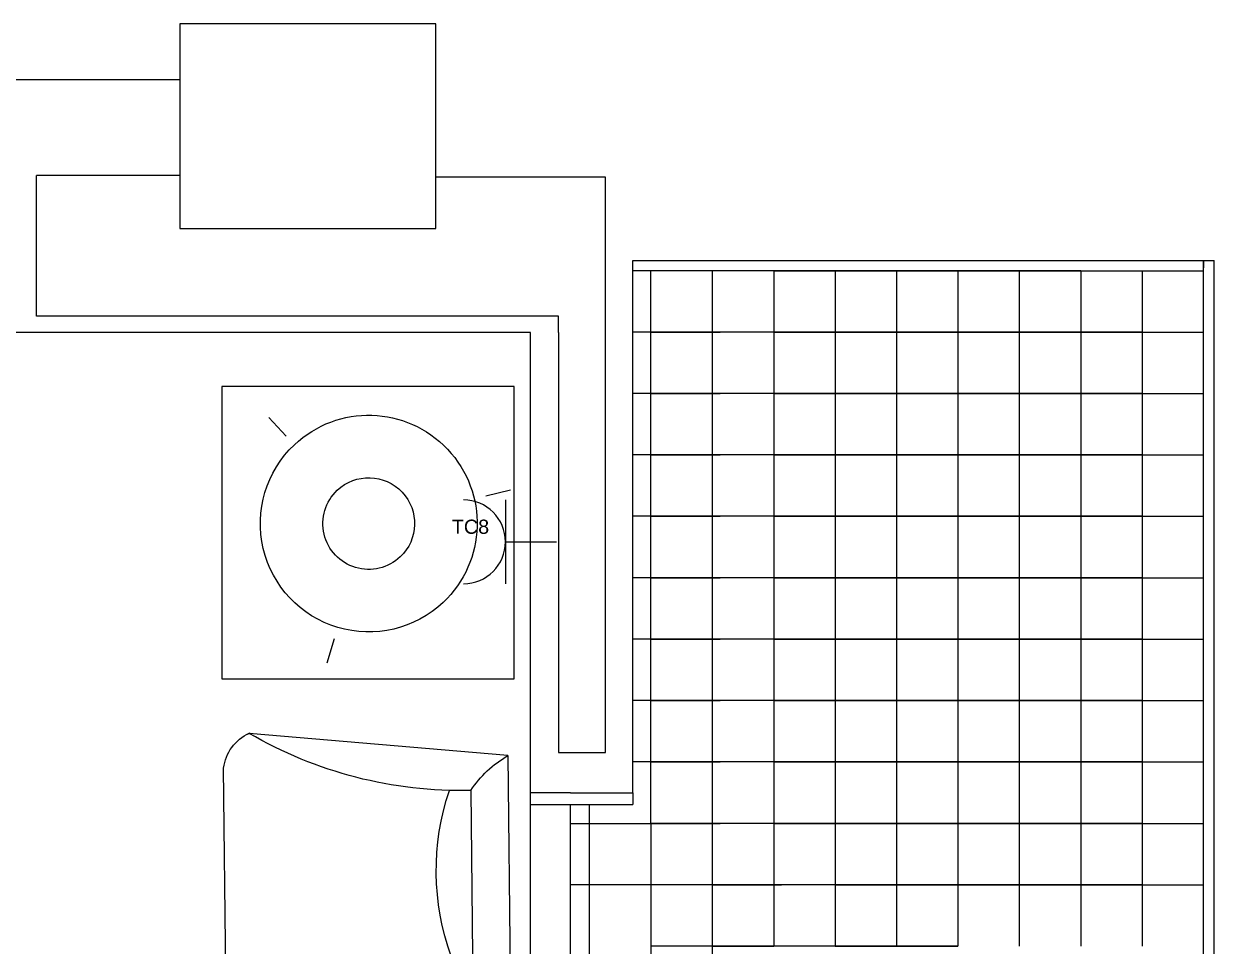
# Model space of a CAD drawing. Header units: millimetres. Extents: x 2377 to 4712, y -254 to 3188.
# Drawn here: x 2670.32 to 2717.05, y 1491.72 to 1527.94 of the extents above; entities that cross this region are included whole.
import ezdxf

# ---------------------------------------------------------------- set-up
doc = ezdxf.new("R2010")
doc.units = ezdxf.units.MM
doc.set_wipeout_variables(frame=1)
doc.layers.add('Enchufes', color=30, linetype='Continuous')
doc.layers.add('Mobiliario', color=254, linetype='Continuous')
doc.styles.get("Standard").update_dxf_attribs({"font": 'arial.ttf'})

# ---------------------------------------------------------------- blocks, each defined once
blk = doc.blocks.new('sl06-1')
blk.add_wipeout([(0, -0.3127), (0, 0.3127), (0.6906, 0.3798), (0.7219, 0.361), (0.7398, 0.3422), (0.7501, 0.32), (0.7597, 0.2878), (0.7597, -0.2878), (0.7514, -0.3185), (0.7356, -0.3456), (0.7116, -0.3674), (0.6906, -0.3798)])
at = {"linetype": 'ByBlock'}
for p, q in [((0, 0.3127), (0.6906, 0.3798)), ((0, 0.3127), (0, -0.3127)), ((0.7597, -0.2878), (0.7597, 0.2878)), ((0.1001, 0.2206), (0.1001, -0.2206)), ((0, -0.3127), (0.6906, -0.3798))]:
    blk.add_line(p, q, dxfattribs=at)
for centre, radius, start, end in [((0.1135, 1.3453), 1.1248, 269.3185, 300.8671), ((0.6429, 0.2722), 0.1178, 7.6143, 66.1255), ((-0.1461, 0.0532), 0.2978, 34.1973, 60.6083), ((-0.4779, 0), 0.6726, 340.7839, 19.2161), ((-0.1461, -0.0532), 0.2978, 299.3917, 325.8027), ((0.1135, -1.3453), 1.1248, 59.1329, 90.6815), ((0.6429, -0.2722), 0.1178, 293.8745, 352.3857)]:
    blk.add_arc(centre, radius, start, end, dxfattribs=at)
blk = doc.blocks.new('sl06-0')
at = {"layer": 'Mobiliario'}
for p, q in [((-0.3003, 0.2806, -1.5792), (-0.3003, -0.3175, -1.5792)), ((0.2978, 0.2806, -1.5792), (-0.3003, 0.2806, -1.5792)), ((0.2978, -0.3175, -1.5792), (0.2978, 0.2806, -1.5792)), ((-0.3003, -0.3175, -1.5792), (0.2978, -0.3175, -1.5792))]:
    blk.add_line(p, q, dxfattribs=at)
at = {"layer": 'Mobiliario', "linetype": 'ByBlock'}
for p, q in [((-0.169, 0.179, -1.5792), (-0.2046, 0.2168, -1.5792)), ((0.2395, 0.0568, -1.5792), (0.29, 0.0688, -1.5792)), ((-0.0706, -0.2358, -1.5792), (-0.0854, -0.2856, -1.5792))]:
    blk.add_line(p, q, dxfattribs=at)
at = {"layer": 'Mobiliario', "linetype": 'ByBlock', "extrusion": (0, 0, -1)}
for major_axis, start_param, end_param in [((-0.1568, -0.1568), 1.599693, 4.741285), ((-0.1568, -0.1568), -1.5419, 1.599693), ((-0.0663, -0.0663), 1.599693, 4.741285), ((-0.0663, -0.0663), -1.5419, 1.599693)]:
    blk.add_ellipse((0, 0, -1.5792), major_axis=major_axis, ratio=1, start_param=start_param, end_param=end_param, dxfattribs=at)

msp = doc.modelspace()

# ---------------------------------------------------------------- linework, layer by layer
at = {"transparency": 33554687}
for p, q in [((2686.487, 1527.943), (2676.44, 1527.943)), ((2676.44, 1527.943), (2676.44, 1519.906)), ((2686.487, 1521.915), (2686.487, 1527.943)), ((2676.44, 1525.747), (2637.422, 1525.747)), ((2670.815, 1516.46), (2670.815, 1521.987)), ((2676.44, 1521.987), (2670.815, 1521.987)), ((2693.155, 1521.915), (2686.487, 1521.915)), ((2686.487, 1519.906), (2686.487, 1521.915)), ((2693.155, 1499.327), (2693.155, 1521.915)), ((2676.44, 1519.906), (2686.487, 1519.906)), ((2694.225, 1518.65), (2716.636, 1518.65)), ((2694.225, 1497.743), (2694.225, 1518.65)), ((2716.636, 1351.865), (2716.636, 1518.65)), ((2716.636, 1518.65), (2717.053, 1518.65)), ((2716.636, 1518.65), (2716.636, 1518.36)), ((2717.053, 1351.865), (2717.053, 1518.65)), ((2699.757, 1518.248), (2694.225, 1518.248)), ((2694.934, 1515.837), (2694.934, 1518.248)), ((2697.345, 1518.248), (2697.345, 1515.837)), ((2702.168, 1518.248), (2699.757, 1518.248)), ((2699.757, 1518.248), (2699.757, 1515.837)), ((2699.757, 1518.248), (2702.168, 1518.248)), ((2704.579, 1518.248), (2702.168, 1518.248)), ((2702.168, 1518.248), (2702.168, 1515.837)), ((2702.168, 1518.248), (2704.579, 1518.248)), ((2706.991, 1518.248), (2704.579, 1518.248)), ((2704.579, 1518.248), (2704.579, 1515.837)), ((2704.579, 1518.248), (2706.991, 1518.248)), ((2709.402, 1518.248), (2706.991, 1518.248)), ((2706.991, 1518.248), (2706.991, 1515.837)), ((2706.991, 1518.248), (2709.402, 1518.248)), ((2711.813, 1518.248), (2709.402, 1518.248)), ((2709.402, 1518.248), (2709.402, 1515.837)), ((2709.402, 1518.248), (2716.636, 1518.248)), ((2711.813, 1518.248), (2711.813, 1515.837)), ((2714.225, 1518.248), (2714.225, 1513.425)), ((2691.313, 1516.46), (2670.815, 1516.46)), ((2691.313, 1515.828), (2691.313, 1516.46)), ((2690.207, 1515.828), (2669.815, 1515.828)), ((2690.207, 1497.743), (2690.207, 1515.828)), ((2691.313, 1515.828), (2691.313, 1499.327)), ((2699.757, 1515.837), (2694.225, 1515.837)), ((2694.934, 1513.425), (2694.934, 1515.837)), ((2702.168, 1515.837), (2694.934, 1515.837)), ((2697.345, 1515.837), (2694.934, 1515.837)), ((2694.934, 1515.837), (2697.345, 1515.837)), ((2697.345, 1515.837), (2697.345, 1513.425)), ((2697.345, 1515.837), (2697.652, 1515.837)), ((2699.757, 1515.837), (2697.345, 1515.837)), ((2702.168, 1515.837), (2699.757, 1515.837)), ((2699.757, 1515.837), (2699.757, 1513.425)), ((2699.757, 1515.837), (2702.168, 1515.837)), ((2699.757, 1515.837), (2700.064, 1515.837)), ((2702.168, 1515.837), (2699.757, 1515.837)), ((2699.757, 1515.837), (2702.168, 1515.837)), ((2702.168, 1515.837), (2699.757, 1515.837)), ((2699.757, 1515.837), (2702.168, 1515.837)), ((2704.579, 1515.837), (2702.168, 1515.837)), ((2702.168, 1515.837), (2702.168, 1513.425)), ((2702.168, 1515.837), (2704.579, 1515.837)), ((2704.579, 1515.837), (2702.168, 1515.837)), ((2702.168, 1515.837), (2704.579, 1515.837)), ((2704.579, 1515.837), (2702.168, 1515.837)), ((2702.168, 1515.837), (2704.579, 1515.837)), ((2704.579, 1515.837), (2702.168, 1515.837)), ((2702.168, 1515.837), (2704.579, 1515.837)), ((2706.991, 1515.837), (2704.579, 1515.837)), ((2704.579, 1515.837), (2704.579, 1513.425)), ((2704.579, 1515.837), (2706.991, 1515.837)), ((2706.991, 1515.837), (2704.579, 1515.837)), ((2704.579, 1515.837), (2706.991, 1515.837)), ((2706.991, 1515.837), (2704.579, 1515.837)), ((2704.579, 1515.837), (2706.991, 1515.837)), ((2706.991, 1515.837), (2704.579, 1515.837)), ((2704.579, 1515.837), (2706.991, 1515.837)), ((2709.402, 1515.837), (2706.991, 1515.837)), ((2706.991, 1515.837), (2706.991, 1513.425)), ((2706.991, 1515.837), (2709.402, 1515.837)), ((2709.402, 1515.837), (2706.991, 1515.837)), ((2706.991, 1515.837), (2709.402, 1515.837)), ((2709.402, 1515.837), (2706.991, 1515.837)), ((2706.991, 1515.837), (2709.402, 1515.837)), ((2709.402, 1515.837), (2706.991, 1515.837)), ((2706.991, 1515.837), (2709.402, 1515.837)), ((2711.813, 1515.837), (2709.402, 1515.837)), ((2709.402, 1515.837), (2709.402, 1513.425)), ((2709.402, 1515.837), (2716.636, 1515.837)), ((2711.813, 1515.837), (2709.402, 1515.837)), ((2709.402, 1515.837), (2711.813, 1515.837)), ((2711.813, 1515.837), (2709.402, 1515.837)), ((2709.402, 1515.837), (2714.225, 1515.837)), ((2711.813, 1515.837), (2709.402, 1515.837)), ((2709.402, 1515.837), (2714.225, 1515.837)), ((2711.813, 1515.837), (2711.813, 1513.425)), ((2714.225, 1515.837), (2711.813, 1515.837)), ((2711.813, 1515.837), (2716.636, 1515.837)), ((2714.225, 1515.837), (2714.225, 1511.014)), ((2699.757, 1513.425), (2694.225, 1513.425)), ((2694.934, 1511.014), (2694.934, 1513.425)), ((2702.168, 1513.425), (2694.934, 1513.425)), ((2697.345, 1513.425), (2694.934, 1513.425)), ((2694.934, 1513.425), (2697.345, 1513.425)), ((2697.345, 1513.425), (2697.345, 1511.014)), ((2697.345, 1513.425), (2697.652, 1513.425)), ((2699.757, 1513.425), (2697.345, 1513.425)), ((2702.168, 1513.425), (2699.757, 1513.425)), ((2699.757, 1513.425), (2699.757, 1511.014)), ((2699.757, 1513.425), (2702.168, 1513.425)), ((2699.757, 1513.425), (2700.064, 1513.425)), ((2702.168, 1513.425), (2699.757, 1513.425)), ((2699.757, 1513.425), (2702.168, 1513.425)), ((2702.168, 1513.425), (2699.757, 1513.425)), ((2699.757, 1513.425), (2702.168, 1513.425)), ((2704.579, 1513.425), (2702.168, 1513.425)), ((2702.168, 1513.425), (2702.168, 1511.014)), ((2702.168, 1513.425), (2704.579, 1513.425)), ((2704.579, 1513.425), (2702.168, 1513.425)), ((2702.168, 1513.425), (2704.579, 1513.425)), ((2704.579, 1513.425), (2702.168, 1513.425)), ((2702.168, 1513.425), (2704.579, 1513.425)), ((2704.579, 1513.425), (2702.168, 1513.425)), ((2702.168, 1513.425), (2704.579, 1513.425)), ((2706.991, 1513.425), (2704.579, 1513.425)), ((2704.579, 1513.425), (2704.579, 1511.014)), ((2704.579, 1513.425), (2706.991, 1513.425)), ((2706.991, 1513.425), (2704.579, 1513.425)), ((2704.579, 1513.425), (2706.991, 1513.425)), ((2706.991, 1513.425), (2704.579, 1513.425)), ((2704.579, 1513.425), (2706.991, 1513.425)), ((2706.991, 1513.425), (2704.579, 1513.425)), ((2704.579, 1513.425), (2706.991, 1513.425)), ((2709.402, 1513.425), (2706.991, 1513.425)), ((2706.991, 1513.425), (2706.991, 1511.014)), ((2706.991, 1513.425), (2709.402, 1513.425)), ((2709.402, 1513.425), (2706.991, 1513.425)), ((2706.991, 1513.425), (2709.402, 1513.425)), ((2709.402, 1513.425), (2706.991, 1513.425)), ((2706.991, 1513.425), (2709.402, 1513.425)), ((2709.402, 1513.425), (2706.991, 1513.425)), ((2706.991, 1513.425), (2709.402, 1513.425)), ((2711.813, 1513.425), (2709.402, 1513.425)), ((2709.402, 1513.425), (2709.402, 1511.014)), ((2709.402, 1513.425), (2716.636, 1513.425)), ((2711.813, 1513.425), (2709.402, 1513.425)), ((2709.402, 1513.425), (2711.813, 1513.425)), ((2711.813, 1513.425), (2709.402, 1513.425)), ((2709.402, 1513.425), (2714.225, 1513.425)), ((2711.813, 1513.425), (2709.402, 1513.425)), ((2709.402, 1513.425), (2714.225, 1513.425)), ((2711.813, 1513.425), (2711.813, 1511.014)), ((2714.225, 1513.425), (2711.813, 1513.425)), ((2711.813, 1513.425), (2716.636, 1513.425)), ((2714.225, 1513.425), (2714.225, 1508.603)), ((2699.757, 1511.014), (2694.225, 1511.014)), ((2694.934, 1508.603), (2694.934, 1511.014)), ((2702.168, 1511.014), (2694.934, 1511.014)), ((2697.345, 1511.014), (2694.934, 1511.014)), ((2694.934, 1511.014), (2697.345, 1511.014)), ((2697.345, 1511.014), (2697.345, 1508.603)), ((2697.345, 1511.014), (2697.652, 1511.014)), ((2699.757, 1511.014), (2697.345, 1511.014)), ((2702.168, 1511.014), (2699.757, 1511.014)), ((2699.757, 1511.014), (2699.757, 1508.603)), ((2699.757, 1511.014), (2702.168, 1511.014)), ((2699.757, 1511.014), (2700.064, 1511.014)), ((2702.168, 1511.014), (2699.757, 1511.014)), ((2699.757, 1511.014), (2702.168, 1511.014)), ((2702.168, 1511.014), (2699.757, 1511.014)), ((2699.757, 1511.014), (2702.168, 1511.014)), ((2704.579, 1511.014), (2702.168, 1511.014)), ((2702.168, 1511.014), (2702.168, 1508.603)), ((2702.168, 1511.014), (2704.579, 1511.014)), ((2704.579, 1511.014), (2702.168, 1511.014)), ((2702.168, 1511.014), (2704.579, 1511.014)), ((2704.579, 1511.014), (2702.168, 1511.014)), ((2702.168, 1511.014), (2704.579, 1511.014)), ((2704.579, 1511.014), (2702.168, 1511.014)), ((2702.168, 1511.014), (2704.579, 1511.014)), ((2706.991, 1511.014), (2704.579, 1511.014)), ((2704.579, 1511.014), (2704.579, 1508.603)), ((2704.579, 1511.014), (2706.991, 1511.014)), ((2706.991, 1511.014), (2704.579, 1511.014)), ((2704.579, 1511.014), (2706.991, 1511.014)), ((2706.991, 1511.014), (2704.579, 1511.014)), ((2704.579, 1511.014), (2706.991, 1511.014)), ((2706.991, 1511.014), (2704.579, 1511.014)), ((2704.579, 1511.014), (2706.991, 1511.014)), ((2709.402, 1511.014), (2706.991, 1511.014)), ((2706.991, 1511.014), (2706.991, 1508.603)), ((2706.991, 1511.014), (2709.402, 1511.014)), ((2709.402, 1511.014), (2706.991, 1511.014)), ((2706.991, 1511.014), (2709.402, 1511.014)), ((2709.402, 1511.014), (2706.991, 1511.014)), ((2706.991, 1511.014), (2709.402, 1511.014)), ((2709.402, 1511.014), (2706.991, 1511.014)), ((2706.991, 1511.014), (2709.402, 1511.014)), ((2711.813, 1511.014), (2709.402, 1511.014)), ((2709.402, 1511.014), (2709.402, 1508.603)), ((2709.402, 1511.014), (2716.636, 1511.014)), ((2711.813, 1511.014), (2709.402, 1511.014)), ((2709.402, 1511.014), (2711.813, 1511.014)), ((2711.813, 1511.014), (2709.402, 1511.014)), ((2709.402, 1511.014), (2714.225, 1511.014)), ((2711.813, 1511.014), (2709.402, 1511.014)), ((2709.402, 1511.014), (2714.225, 1511.014)), ((2711.813, 1511.014), (2711.813, 1508.603)), ((2714.225, 1511.014), (2711.813, 1511.014)), ((2711.813, 1511.014), (2716.636, 1511.014)), ((2714.225, 1511.014), (2714.225, 1506.191)), ((2699.757, 1508.603), (2694.225, 1508.603)), ((2694.934, 1506.191), (2694.934, 1508.603)), ((2702.168, 1508.603), (2694.934, 1508.603)), ((2697.345, 1508.603), (2694.934, 1508.603)), ((2694.934, 1508.603), (2697.345, 1508.603)), ((2697.345, 1508.603), (2697.345, 1506.191)), ((2697.345, 1508.603), (2697.652, 1508.603)), ((2699.757, 1508.603), (2697.345, 1508.603)), ((2702.168, 1508.603), (2699.757, 1508.603)), ((2699.757, 1508.603), (2699.757, 1506.191)), ((2699.757, 1508.603), (2702.168, 1508.603)), ((2699.757, 1508.603), (2700.064, 1508.603)), ((2702.168, 1508.603), (2699.757, 1508.603)), ((2699.757, 1508.603), (2702.168, 1508.603)), ((2702.168, 1508.603), (2699.757, 1508.603)), ((2699.757, 1508.603), (2702.168, 1508.603)), ((2704.579, 1508.603), (2702.168, 1508.603)), ((2702.168, 1508.603), (2702.168, 1506.191)), ((2702.168, 1508.603), (2704.579, 1508.603)), ((2704.579, 1508.603), (2702.168, 1508.603)), ((2702.168, 1508.603), (2704.579, 1508.603)), ((2704.579, 1508.603), (2702.168, 1508.603)), ((2702.168, 1508.603), (2704.579, 1508.603)), ((2704.579, 1508.603), (2702.168, 1508.603)), ((2702.168, 1508.603), (2704.579, 1508.603)), ((2706.991, 1508.603), (2704.579, 1508.603)), ((2704.579, 1508.603), (2704.579, 1506.191)), ((2704.579, 1508.603), (2706.991, 1508.603)), ((2706.991, 1508.603), (2704.579, 1508.603)), ((2704.579, 1508.603), (2706.991, 1508.603)), ((2706.991, 1508.603), (2704.579, 1508.603)), ((2704.579, 1508.603), (2706.991, 1508.603)), ((2706.991, 1508.603), (2704.579, 1508.603)), ((2704.579, 1508.603), (2706.991, 1508.603)), ((2709.402, 1508.603), (2706.991, 1508.603)), ((2706.991, 1508.603), (2706.991, 1506.191)), ((2706.991, 1508.603), (2709.402, 1508.603)), ((2709.402, 1508.603), (2706.991, 1508.603)), ((2706.991, 1508.603), (2709.402, 1508.603)), ((2709.402, 1508.603), (2706.991, 1508.603)), ((2706.991, 1508.603), (2709.402, 1508.603)), ((2709.402, 1508.603), (2706.991, 1508.603)), ((2706.991, 1508.603), (2709.402, 1508.603)), ((2711.813, 1508.603), (2709.402, 1508.603)), ((2709.402, 1508.603), (2709.402, 1506.191)), ((2709.402, 1508.603), (2716.636, 1508.603)), ((2711.813, 1508.603), (2709.402, 1508.603)), ((2709.402, 1508.603), (2711.813, 1508.603)), ((2711.813, 1508.603), (2709.402, 1508.603)), ((2709.402, 1508.603), (2714.225, 1508.603)), ((2711.813, 1508.603), (2709.402, 1508.603)), ((2709.402, 1508.603), (2714.225, 1508.603)), ((2711.813, 1508.603), (2711.813, 1506.191)), ((2714.225, 1508.603), (2711.813, 1508.603)), ((2711.813, 1508.603), (2716.636, 1508.603)), ((2714.225, 1508.603), (2714.225, 1503.78)), ((2699.757, 1506.191), (2694.225, 1506.191)), ((2694.934, 1503.78), (2694.934, 1506.191)), ((2702.168, 1506.191), (2694.934, 1506.191)), ((2697.345, 1506.191), (2694.934, 1506.191)), ((2694.934, 1506.191), (2697.345, 1506.191)), ((2697.345, 1506.191), (2697.345, 1503.78)), ((2697.345, 1506.191), (2697.652, 1506.191)), ((2699.757, 1506.191), (2697.345, 1506.191)), ((2702.168, 1506.191), (2699.757, 1506.191)), ((2699.757, 1506.191), (2699.757, 1503.78)), ((2699.757, 1506.191), (2702.168, 1506.191)), ((2699.757, 1506.191), (2700.064, 1506.191)), ((2702.168, 1506.191), (2699.757, 1506.191)), ((2699.757, 1506.191), (2702.168, 1506.191)), ((2702.168, 1506.191), (2699.757, 1506.191)), ((2699.757, 1506.191), (2702.168, 1506.191)), ((2704.579, 1506.191), (2702.168, 1506.191)), ((2702.168, 1506.191), (2702.168, 1503.78)), ((2702.168, 1506.191), (2704.579, 1506.191)), ((2704.579, 1506.191), (2702.168, 1506.191)), ((2702.168, 1506.191), (2704.579, 1506.191)), ((2704.579, 1506.191), (2702.168, 1506.191)), ((2702.168, 1506.191), (2704.579, 1506.191)), ((2704.579, 1506.191), (2702.168, 1506.191)), ((2702.168, 1506.191), (2704.579, 1506.191)), ((2706.991, 1506.191), (2704.579, 1506.191)), ((2704.579, 1506.191), (2704.579, 1503.78)), ((2704.579, 1506.191), (2706.991, 1506.191)), ((2706.991, 1506.191), (2704.579, 1506.191)), ((2704.579, 1506.191), (2706.991, 1506.191)), ((2706.991, 1506.191), (2704.579, 1506.191)), ((2704.579, 1506.191), (2706.991, 1506.191)), ((2706.991, 1506.191), (2704.579, 1506.191)), ((2704.579, 1506.191), (2706.991, 1506.191)), ((2709.402, 1506.191), (2706.991, 1506.191)), ((2706.991, 1506.191), (2706.991, 1503.78)), ((2706.991, 1506.191), (2709.402, 1506.191)), ((2709.402, 1506.191), (2706.991, 1506.191)), ((2706.991, 1506.191), (2709.402, 1506.191)), ((2709.402, 1506.191), (2706.991, 1506.191)), ((2706.991, 1506.191), (2709.402, 1506.191)), ((2709.402, 1506.191), (2706.991, 1506.191)), ((2706.991, 1506.191), (2709.402, 1506.191)), ((2711.813, 1506.191), (2709.402, 1506.191)), ((2709.402, 1506.191), (2709.402, 1503.78)), ((2709.402, 1506.191), (2716.636, 1506.191)), ((2711.813, 1506.191), (2709.402, 1506.191)), ((2709.402, 1506.191), (2711.813, 1506.191)), ((2711.813, 1506.191), (2709.402, 1506.191)), ((2709.402, 1506.191), (2714.225, 1506.191)), ((2711.813, 1506.191), (2709.402, 1506.191)), ((2709.402, 1506.191), (2714.225, 1506.191)), ((2711.813, 1506.191), (2711.813, 1503.78)), ((2714.225, 1506.191), (2711.813, 1506.191)), ((2711.813, 1506.191), (2716.636, 1506.191)), ((2714.225, 1506.191), (2714.225, 1501.369)), ((2699.757, 1503.78), (2694.225, 1503.78)), ((2694.934, 1501.369), (2694.934, 1503.78)), ((2702.168, 1503.78), (2694.934, 1503.78)), ((2697.345, 1503.78), (2694.934, 1503.78)), ((2694.934, 1503.78), (2697.345, 1503.78)), ((2697.345, 1503.78), (2697.345, 1501.369)), ((2697.345, 1503.78), (2697.652, 1503.78)), ((2699.757, 1503.78), (2697.345, 1503.78)), ((2702.168, 1503.78), (2699.757, 1503.78)), ((2699.757, 1503.78), (2699.757, 1501.369)), ((2699.757, 1503.78), (2702.168, 1503.78)), ((2699.757, 1503.78), (2700.064, 1503.78)), ((2702.168, 1503.78), (2699.757, 1503.78)), ((2699.757, 1503.78), (2702.168, 1503.78)), ((2702.168, 1503.78), (2699.757, 1503.78)), ((2699.757, 1503.78), (2702.168, 1503.78)), ((2704.579, 1503.78), (2702.168, 1503.78)), ((2702.168, 1503.78), (2702.168, 1501.369)), ((2702.168, 1503.78), (2704.579, 1503.78)), ((2704.579, 1503.78), (2702.168, 1503.78)), ((2702.168, 1503.78), (2704.579, 1503.78)), ((2704.579, 1503.78), (2702.168, 1503.78)), ((2702.168, 1503.78), (2704.579, 1503.78)), ((2704.579, 1503.78), (2702.168, 1503.78)), ((2702.168, 1503.78), (2704.579, 1503.78)), ((2706.991, 1503.78), (2704.579, 1503.78)), ((2704.579, 1503.78), (2704.579, 1501.369)), ((2704.579, 1503.78), (2706.991, 1503.78)), ((2706.991, 1503.78), (2704.579, 1503.78)), ((2704.579, 1503.78), (2706.991, 1503.78)), ((2706.991, 1503.78), (2704.579, 1503.78)), ((2704.579, 1503.78), (2706.991, 1503.78)), ((2706.991, 1503.78), (2704.579, 1503.78)), ((2704.579, 1503.78), (2706.991, 1503.78)), ((2709.402, 1503.78), (2706.991, 1503.78)), ((2706.991, 1503.78), (2706.991, 1501.369)), ((2706.991, 1503.78), (2709.402, 1503.78)), ((2709.402, 1503.78), (2706.991, 1503.78)), ((2706.991, 1503.78), (2709.402, 1503.78)), ((2709.402, 1503.78), (2706.991, 1503.78)), ((2706.991, 1503.78), (2709.402, 1503.78)), ((2709.402, 1503.78), (2706.991, 1503.78)), ((2706.991, 1503.78), (2709.402, 1503.78)), ((2711.813, 1503.78), (2709.402, 1503.78)), ((2709.402, 1503.78), (2709.402, 1501.369)), ((2709.402, 1503.78), (2716.636, 1503.78)), ((2711.813, 1503.78), (2709.402, 1503.78)), ((2709.402, 1503.78), (2711.813, 1503.78)), ((2711.813, 1503.78), (2709.402, 1503.78)), ((2709.402, 1503.78), (2714.225, 1503.78)), ((2711.813, 1503.78), (2709.402, 1503.78)), ((2709.402, 1503.78), (2714.225, 1503.78)), ((2711.813, 1503.78), (2711.813, 1501.369)), ((2714.225, 1503.78), (2711.813, 1503.78)), ((2711.813, 1503.78), (2716.636, 1503.78)), ((2714.225, 1503.78), (2714.225, 1498.957)), ((2699.757, 1501.369), (2694.225, 1501.369)), ((2694.934, 1498.957), (2694.934, 1501.369)), ((2702.168, 1501.369), (2694.934, 1501.369)), ((2697.345, 1501.369), (2694.934, 1501.369)), ((2694.934, 1501.369), (2697.345, 1501.369)), ((2697.345, 1501.369), (2697.345, 1498.957)), ((2697.345, 1501.369), (2697.652, 1501.369)), ((2699.757, 1501.369), (2697.345, 1501.369)), ((2702.168, 1501.369), (2699.757, 1501.369)), ((2699.757, 1501.369), (2699.757, 1498.957)), ((2699.757, 1501.369), (2702.168, 1501.369)), ((2699.757, 1501.369), (2700.064, 1501.369)), ((2702.168, 1501.369), (2699.757, 1501.369)), ((2699.757, 1501.369), (2702.168, 1501.369)), ((2702.168, 1501.369), (2699.757, 1501.369)), ((2699.757, 1501.369), (2702.168, 1501.369)), ((2704.579, 1501.369), (2702.168, 1501.369)), ((2702.168, 1501.369), (2702.168, 1498.957)), ((2702.168, 1501.369), (2704.579, 1501.369)), ((2704.579, 1501.369), (2702.168, 1501.369)), ((2702.168, 1501.369), (2704.579, 1501.369)), ((2704.579, 1501.369), (2702.168, 1501.369)), ((2702.168, 1501.369), (2704.579, 1501.369)), ((2704.579, 1501.369), (2702.168, 1501.369)), ((2702.168, 1501.369), (2704.579, 1501.369)), ((2706.991, 1501.369), (2704.579, 1501.369)), ((2704.579, 1501.369), (2704.579, 1498.957)), ((2704.579, 1501.369), (2706.991, 1501.369)), ((2706.991, 1501.369), (2704.579, 1501.369)), ((2704.579, 1501.369), (2706.991, 1501.369)), ((2706.991, 1501.369), (2704.579, 1501.369)), ((2704.579, 1501.369), (2706.991, 1501.369)), ((2706.991, 1501.369), (2704.579, 1501.369)), ((2704.579, 1501.369), (2706.991, 1501.369)), ((2709.402, 1501.369), (2706.991, 1501.369)), ((2706.991, 1501.369), (2706.991, 1498.957)), ((2706.991, 1501.369), (2709.402, 1501.369)), ((2709.402, 1501.369), (2706.991, 1501.369)), ((2706.991, 1501.369), (2709.402, 1501.369)), ((2709.402, 1501.369), (2706.991, 1501.369)), ((2706.991, 1501.369), (2709.402, 1501.369)), ((2709.402, 1501.369), (2706.991, 1501.369)), ((2706.991, 1501.369), (2709.402, 1501.369)), ((2711.813, 1501.369), (2709.402, 1501.369)), ((2709.402, 1501.369), (2709.402, 1498.957)), ((2709.402, 1501.369), (2716.636, 1501.369)), ((2711.813, 1501.369), (2709.402, 1501.369)), ((2709.402, 1501.369), (2711.813, 1501.369)), ((2711.813, 1501.369), (2709.402, 1501.369)), ((2709.402, 1501.369), (2714.225, 1501.369)), ((2711.813, 1501.369), (2709.402, 1501.369)), ((2709.402, 1501.369), (2714.225, 1501.369)), ((2711.813, 1501.369), (2711.813, 1498.957)), ((2714.225, 1501.369), (2711.813, 1501.369)), ((2711.813, 1501.369), (2716.636, 1501.369)), ((2714.225, 1501.369), (2714.225, 1496.546)), ((2691.313, 1499.327), (2693.155, 1499.327)), ((2699.757, 1498.957), (2694.225, 1498.957)), ((2694.934, 1496.546), (2694.934, 1498.957)), ((2702.168, 1498.957), (2694.934, 1498.957)), ((2697.345, 1498.957), (2694.934, 1498.957)), ((2694.934, 1498.957), (2697.345, 1498.957)), ((2697.345, 1498.957), (2697.345, 1496.546)), ((2697.345, 1498.957), (2697.652, 1498.957)), ((2699.757, 1498.957), (2697.345, 1498.957)), ((2702.168, 1498.957), (2699.757, 1498.957)), ((2699.757, 1498.957), (2699.757, 1496.546)), ((2699.757, 1498.957), (2702.168, 1498.957)), ((2699.757, 1498.957), (2700.064, 1498.957)), ((2702.168, 1498.957), (2699.757, 1498.957)), ((2699.757, 1498.957), (2702.168, 1498.957)), ((2702.168, 1498.957), (2699.757, 1498.957)), ((2699.757, 1498.957), (2702.168, 1498.957)), ((2704.579, 1498.957), (2702.168, 1498.957)), ((2702.168, 1498.957), (2702.168, 1496.546)), ((2702.168, 1498.957), (2704.579, 1498.957)), ((2704.579, 1498.957), (2702.168, 1498.957)), ((2702.168, 1498.957), (2704.579, 1498.957)), ((2704.579, 1498.957), (2702.168, 1498.957)), ((2702.168, 1498.957), (2704.579, 1498.957)), ((2704.579, 1498.957), (2702.168, 1498.957)), ((2702.168, 1498.957), (2704.579, 1498.957)), ((2706.991, 1498.957), (2704.579, 1498.957)), ((2704.579, 1498.957), (2704.579, 1496.546)), ((2704.579, 1498.957), (2706.991, 1498.957)), ((2706.991, 1498.957), (2704.579, 1498.957)), ((2704.579, 1498.957), (2706.991, 1498.957)), ((2706.991, 1498.957), (2704.579, 1498.957)), ((2704.579, 1498.957), (2706.991, 1498.957)), ((2706.991, 1498.957), (2704.579, 1498.957)), ((2704.579, 1498.957), (2706.991, 1498.957)), ((2709.402, 1498.957), (2706.991, 1498.957)), ((2706.991, 1498.957), (2706.991, 1496.546)), ((2706.991, 1498.957), (2709.402, 1498.957)), ((2709.402, 1498.957), (2706.991, 1498.957)), ((2706.991, 1498.957), (2709.402, 1498.957)), ((2709.402, 1498.957), (2706.991, 1498.957)), ((2706.991, 1498.957), (2709.402, 1498.957)), ((2709.402, 1498.957), (2706.991, 1498.957)), ((2706.991, 1498.957), (2709.402, 1498.957)), ((2711.813, 1498.957), (2709.402, 1498.957)), ((2709.402, 1498.957), (2709.402, 1496.546)), ((2709.402, 1498.957), (2716.636, 1498.957)), ((2711.813, 1498.957), (2709.402, 1498.957)), ((2709.402, 1498.957), (2711.813, 1498.957)), ((2711.813, 1498.957), (2709.402, 1498.957)), ((2709.402, 1498.957), (2714.225, 1498.957)), ((2711.813, 1498.957), (2709.402, 1498.957)), ((2709.402, 1498.957), (2714.225, 1498.957)), ((2711.813, 1498.957), (2711.813, 1496.546)), ((2714.225, 1498.957), (2711.813, 1498.957)), ((2711.813, 1498.957), (2716.636, 1498.957)), ((2714.225, 1498.957), (2714.225, 1494.134)), ((2691.784, 1497.743), (2690.207, 1497.743)), ((2690.207, 1497.289), (2690.207, 1497.743)), ((2691.784, 1497.743), (2694.225, 1497.743)), ((2694.225, 1497.743), (2694.225, 1497.289)), ((2690.207, 1437.005), (2690.207, 1497.289)), ((2690.207, 1497.289), (2691.784, 1497.289)), ((2691.784, 1437.005), (2691.784, 1497.289)), ((2691.784, 1497.289), (2694.225, 1497.289)), ((2691.784, 1497.289), (2694.225, 1497.289)), ((2692.522, 1494.134), (2692.522, 1497.289)), ((2691.784, 1496.546), (2694.934, 1496.546)), ((2694.934, 1496.546), (2694.934, 1424.206)), ((2702.168, 1496.546), (2694.934, 1496.546)), ((2697.345, 1496.546), (2694.934, 1496.546)), ((2694.934, 1496.546), (2697.345, 1496.546)), ((2697.345, 1496.546), (2697.345, 1436.262)), ((2697.345, 1496.546), (2697.652, 1496.546)), ((2699.757, 1496.546), (2697.345, 1496.546)), ((2699.757, 1496.546), (2700.064, 1496.546)), ((2699.757, 1496.546), (2699.757, 1494.134)), ((2702.168, 1496.546), (2699.757, 1496.546)), ((2699.757, 1496.546), (2702.168, 1496.546)), ((2702.168, 1496.546), (2699.757, 1496.546)), ((2699.757, 1496.546), (2702.168, 1496.546)), ((2704.579, 1496.546), (2702.168, 1496.546)), ((2702.168, 1496.546), (2702.168, 1494.134)), ((2702.168, 1496.546), (2704.579, 1496.546)), ((2704.579, 1496.546), (2702.168, 1496.546)), ((2702.168, 1496.546), (2704.579, 1496.546)), ((2704.579, 1496.546), (2702.168, 1496.546)), ((2702.168, 1496.546), (2704.579, 1496.546)), ((2706.991, 1496.546), (2704.579, 1496.546)), ((2704.579, 1496.546), (2704.579, 1494.134)), ((2704.579, 1496.546), (2706.991, 1496.546)), ((2706.991, 1496.546), (2704.579, 1496.546)), ((2704.579, 1496.546), (2706.991, 1496.546)), ((2706.991, 1496.546), (2704.579, 1496.546)), ((2704.579, 1496.546), (2706.991, 1496.546)), ((2709.402, 1496.546), (2706.991, 1496.546)), ((2706.991, 1496.546), (2706.991, 1494.134)), ((2706.991, 1496.546), (2709.402, 1496.546)), ((2709.402, 1496.546), (2706.991, 1496.546)), ((2706.991, 1496.546), (2709.402, 1496.546)), ((2709.402, 1496.546), (2706.991, 1496.546)), ((2706.991, 1496.546), (2709.402, 1496.546)), ((2711.813, 1496.546), (2709.402, 1496.546)), ((2709.402, 1496.546), (2709.402, 1494.134)), ((2709.402, 1496.546), (2711.813, 1496.546)), ((2711.813, 1496.546), (2709.402, 1496.546)), ((2709.402, 1496.546), (2714.225, 1496.546)), ((2711.813, 1496.546), (2709.402, 1496.546)), ((2709.402, 1496.546), (2714.225, 1496.546)), ((2714.225, 1496.546), (2711.813, 1496.546)), ((2711.813, 1496.546), (2711.813, 1494.134)), ((2711.813, 1496.546), (2716.636, 1496.546)), ((2694.934, 1494.134), (2691.784, 1494.134)), ((2692.522, 1491.723), (2692.522, 1494.134)), ((2702.168, 1494.134), (2694.934, 1494.134)), ((2697.345, 1494.134), (2694.934, 1494.134)), ((2699.757, 1494.134), (2697.345, 1494.134)), ((2697.345, 1494.134), (2699.757, 1494.134)), ((2699.757, 1494.134), (2700.064, 1494.134)), ((2699.757, 1494.134), (2699.757, 1491.723)), ((2702.168, 1494.134), (2699.757, 1494.134)), ((2704.579, 1494.134), (2702.168, 1494.134)), ((2702.168, 1494.134), (2702.168, 1491.723)), ((2702.168, 1494.134), (2704.579, 1494.134)), ((2704.579, 1494.134), (2702.168, 1494.134)), ((2702.168, 1494.134), (2704.579, 1494.134)), ((2706.991, 1494.134), (2704.579, 1494.134)), ((2704.579, 1494.134), (2704.579, 1491.723)), ((2704.579, 1494.134), (2706.991, 1494.134)), ((2706.991, 1494.134), (2704.579, 1494.134)), ((2704.579, 1494.134), (2706.991, 1494.134)), ((2709.402, 1494.134), (2706.991, 1494.134)), ((2706.991, 1494.134), (2706.991, 1491.723)), ((2706.991, 1494.134), (2709.402, 1494.134)), ((2709.402, 1494.134), (2706.991, 1494.134)), ((2706.991, 1494.134), (2709.402, 1494.134)), ((2711.813, 1494.134), (2709.402, 1494.134)), ((2709.402, 1494.134), (2709.402, 1491.723)), ((2709.402, 1494.134), (2711.813, 1494.134)), ((2711.813, 1494.134), (2709.402, 1494.134)), ((2709.402, 1494.134), (2711.813, 1494.134)), ((2714.225, 1494.134), (2711.813, 1494.134)), ((2711.813, 1494.134), (2711.813, 1491.723)), ((2711.813, 1494.134), (2716.636, 1494.134)), ((2714.225, 1494.134), (2711.813, 1494.134)), ((2711.813, 1494.134), (2716.636, 1494.134)), ((2714.225, 1494.134), (2714.225, 1491.723)), ((2692.522, 1489.312), (2692.522, 1491.723)), ((2697.345, 1491.723), (2694.934, 1491.723)), ((2699.757, 1491.723), (2697.345, 1491.723)), ((2697.345, 1491.723), (2699.757, 1491.723)), ((2702.168, 1491.723), (2699.757, 1491.723)), ((2702.168, 1491.723), (2704.579, 1491.723)), ((2704.579, 1491.723), (2702.168, 1491.723)), ((2702.168, 1491.723), (2704.579, 1491.723)), ((2704.579, 1491.723), (2706.991, 1491.723)), ((2706.991, 1491.723), (2704.579, 1491.723)), ((2704.579, 1491.723), (2706.991, 1491.723))]:
    msp.add_line(p, q, dxfattribs=at)
at = {"layer": 'Enchufes', "transparency": 33554687}
for p, q in [((2689.225, 1509.251, 60.604), (2689.225, 1505.954, 60.604)), ((2689.225, 1507.602, 60.604), (2691.232, 1507.602, 60.604))]:
    msp.add_line(p, q, dxfattribs=at)
msp.add_arc((2687.577, 1507.602, 60.604), 1.648, 270, 90, dxfattribs=at)

# ---------------------------------------------------------------- block references
at = {"layer": 'Mobiliario', "transparency": 33554687, "xscale": 19.18859971603482, "yscale": 19.18859971603482, "zscale": 19.18859971603482}
msp.add_blockref('sl06-0', (2683.858, 1508.318, 90.906), dxfattribs=at)
at = {"layer": 'Mobiliario', "transparency": 33554687, "xscale": -14.69583934718857, "yscale": 14.69583934718857, "zscale": 14.69583934718857, "rotation": 0.6292840231421692}
msp.add_blockref('sl06-1', (2689.371, 1494.612, 60.604), dxfattribs=at)

# ---------------------------------------------------------------- texts
at = {"layer": 'Enchufes', "transparency": 33554687, "insert": (2687.118, 1508.473, 60.604), "char_height": 0.5564, "attachment_point": 1}
msp.add_mtext_dynamic_manual_height_columns('TC8', width=1.97357, gutter_width=2.782, heights=[0], dxfattribs=at)

doc.saveas('drawing.dxf')
